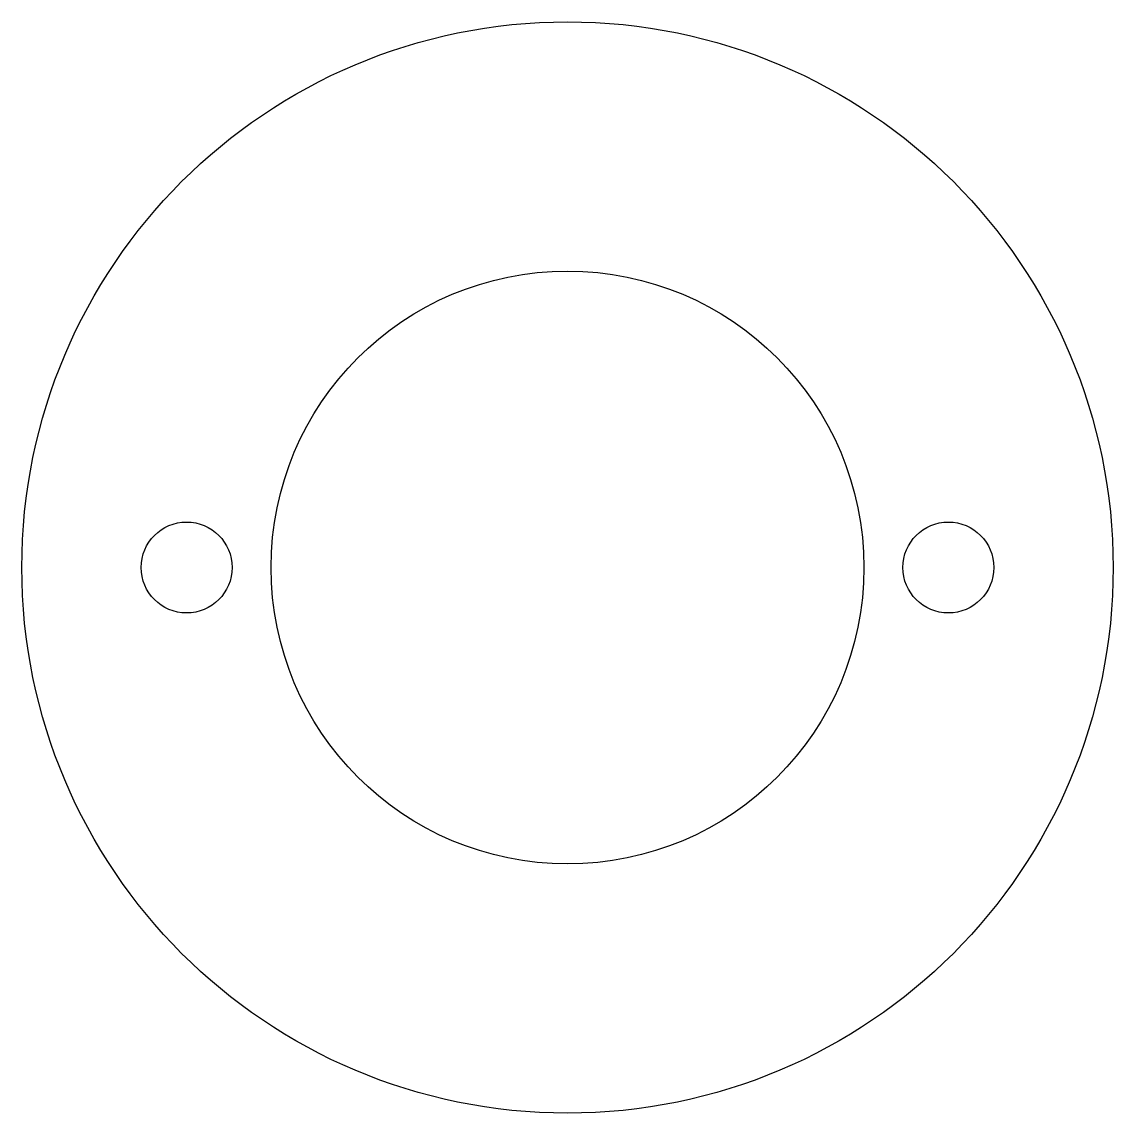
# Model space of a CAD drawing. Extents: x -76 to 76, y -76 to 76.
import ezdxf

# ---------------------------------------------------------------- set-up
doc = ezdxf.new("R2010")
doc.units = 0
doc.layers.get('0').update_dxf_attribs({"linetype": 'continuous'})

# ---------------------------------------------------------------- blocks, each defined once
blk = doc.blocks.new('PAD')
at = {"color": 0}
for centre, radius in [((0, 0), 76.2), ((0, 0), 41.402), ((-53.1876, 0), 6.35), ((53.1876, 0), 6.35)]:
    blk.add_circle(centre, radius, dxfattribs=at)

msp = doc.modelspace()

# ---------------------------------------------------------------- block references
at = {"color": 0}
msp.add_blockref('PAD', (0, 0), dxfattribs=at)

doc.saveas('drawing.dxf')
